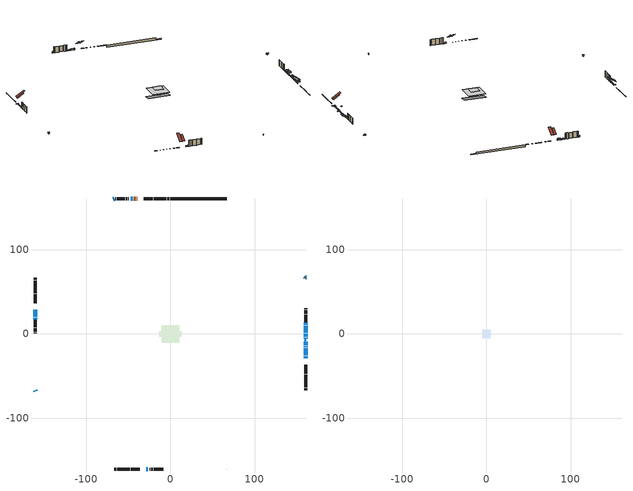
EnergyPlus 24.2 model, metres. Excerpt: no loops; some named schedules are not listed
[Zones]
conditioned space
 floor outside (Floor1 construction): -1.49,-1.49 -1.49,1.49 1.49,1.49 1.49,-1.49 z0.58
 floor outside (Floor2 construction): -2.28,-2.28 -2.28,2.28 2.28,2.28 2.28,-2.28 z0.58
 floor adiabatic (AdiabaticFloorConstruction): -10.5,-10.5 -10.5,10.5 10.5,10.5 10.5,-10.5 z5.46
 floor foundation (Slab1 construction): -13.54,-3.3 -13.54,3.3 13.54,3.3 13.54,-3.3 z-1.86
 wall outside (RimJoist1 construction): -1.52,161.19 -3.96,161.19 / -66.77,-161.19 -64.33,-161.19 / -161.19,66.77 -161.19,64.33 / 161.19,-66.77 161.19,-64.33 z0.58:0.88
 wall outside (RimJoist2 construction): -4.89,161.19 -19.96,161.19 / -63.4,-161.19 -48.33,-161.19 / -161.19,63.4 -161.19,48.33 / 161.19,-63.4 161.19,-48.33 z0.58:0.88
 wall outside (RimJoist3 construction): -20.89,161.19 -31.58,161.19 / -47.4,-161.19 -36.71,-161.19 / -161.19,47.4 -161.19,36.71 / 161.19,-47.4 161.19,-36.71 z0.58:0.88
 wall outside (AdiabaticWallConstruction 1): -39.56,161.19 -40.25,161.19 / -41.17,161.19 -43.82,161.19 z0.58:2.61
 wall outside (AdiabaticWallConstruction): 161.19,-28.73 161.19,-28.34 / 161.19,-27.42 161.19,-26.5 / -44.75,161.19 -45.21,161.19 / -46.13,161.19 -47.35,161.19 / -28.73,-161.19 -26.82,-161.19 / 161.19,-20.36 161.19,-16.7 / 161.19,-15.78 161.19,-14.55 / 161.19,-13.63 161.19,-11.19 / -48.28,161.19 -48.74,161.19 / 160.21,67.75 159.88,68.07 / 66.77,-161.19 67.09,-160.86 / -161.19,19.54 -161.19,17.71 / -25.89,-161.19 -25.69,-161.19 / 161.19,-5.69 161.19,-4.47 / 161.19,-3.54 161.19,-1.1 / 161.19,-0.17 161.19,0.44 / 161.19,1.37 161.19,3.8 / 161.19,4.73 161.19,7.17 / 161.19,10.86 161.19,13.3 z0.58:1.8; 161.19,-25.57 161.19,-23.74 / 161.19,-22.82 161.19,-21.29 / 161.19,8.1 161.19,9.93 z0.58:2.61; 161.19,66.77 160.86,67.09 / 161.19,-10.26 161.19,-9.04 z0.58:1.5; -66.77,161.19 -67.84,160.11 / -161.19,-66.77 -160.11,-67.84 / -161.19,27.49 -161.19,25.97 z0.58:2.1; -161.19,28.73 -161.19,28.42 z0.58:1.19; -161.19,25.04 -161.19,20.47 z0.58:1.49
 wall outside (Wall1 construction): -49.67,161.19 -50.5,161.19 / -24.76,-161.19 -23.93,-161.19 / -161.19,16.78 -161.19,15.95 / 161.19,14.23 161.19,15.06 z0.58:7.9
 wall outside (Wall2 construction): -51.43,161.19 -53.47,161.19 / -23,-161.19 -20.95,-161.19 / -161.19,15.02 -161.19,12.97 / 161.19,15.99 161.19,18.03 z0.58:7.9
 wall outside (Wall3 construction): -54.4,161.19 -58.54,161.19 / -20.02,-161.19 -15.89,-161.19 / -161.19,12.05 -161.19,7.91 / 161.19,18.96 161.19,23.09 z0.58:7.9
 wall outside (Wall4 construction): -59.47,161.19 -63.94,161.19 / -14.96,-161.19 -10.48,-161.19 / -161.19,6.98 -161.19,2.51 / 161.19,24.02 161.19,28.5 z0.58:7.9
 wall outside (Wall5 construction): -64.87,161.19 -65.84,161.19 / -9.56,-161.19 -8.59,-161.19 / -161.19,1.58 -161.19,0.61 / 161.19,29.43 161.19,30.4 z0.58:7.9
 wall foundation (FoundationWall1 construction): -0.59,161.19,-1.86 -0.59,161.19,0.58 60.03,161.19,0.58 60.03,161.19,-1.19 66.77,161.19,-1.19 66.77,161.19,-1.86
 window (WindowConstruction 22): 161.19,-28.73 161.19,-28.34 z0.58:1.8
 window (WindowConstruction 3): 161.19,-27.42 161.19,-26.5 z0.58:1.8
 window (WindowConstruction 4): 161.19,-25.57 161.19,-23.74 z0.58:2.61
 window (WindowConstruction 5): -44.75,161.19 -45.21,161.19 z0.58:1.8
 window (WindowConstruction 6): -46.13,161.19 -47.35,161.19 z0.58:1.8
 window (WindowConstruction 7): 161.19,66.77 160.87,67.09 z0.58:1.49
 window (WindowConstruction 8): -66.77,161.19 -67.84,160.11 z0.58:2.1
 window (WindowConstruction 23): -161.19,28.73 -161.19,28.42 z0.58:1.19
 window (WindowConstruction 9): -28.73,-161.19 -26.82,-161.19 z0.58:1.8
 window (WindowConstruction 10): -161.19,-66.77 -160.11,-67.84 z0.58:2.1
 window (WindowConstruction 11): -161.19,27.49 -161.19,25.97 z0.58:2.1
 window (WindowConstruction 12): 161.19,-22.81 161.19,-21.29 z0.58:2.61
 window (WindowConstruction 13): 161.19,-20.36 161.19,-16.7 z0.58:1.8
 window (WindowConstruction 14): 161.19,-15.77 161.19,-14.56 z0.58:1.8
 window (WindowConstruction 15): 161.19,-13.63 161.19,-11.19 z0.58:1.8
 window (WindowConstruction 16): -48.28,161.19 -48.74,161.19 z0.58:1.8
 window (WindowConstruction 17): 160.21,67.75 159.89,68.07 z0.58:1.8
 window (WindowConstruction 18): 66.77,-161.19 67.09,-160.87 z0.58:1.8
 window (WindowConstruction 19): -161.19,25.04 -161.19,20.47 z0.58:1.49
 window (WindowConstruction): 161.19,-10.26 161.19,-9.04 z0.58:1.49
 window (WindowConstruction 20): -161.19,19.54 -161.19,17.71 z0.58:1.8
 window (WindowConstruction 21): -25.89,-161.19 -25.69,-161.19 z0.58:1.8
 window (WindowConstruction 24): 161.19,-5.69 161.19,-4.47 z0.58:1.8
 window (WindowConstruction 1): 161.19,-3.54 161.19,-1.1 z0.58:1.8
 window (WindowConstruction 25): 161.19,-0.17 161.19,0.44 z0.58:1.8
 window (WindowConstruction 26): 161.19,1.37 161.19,3.8 z0.58:1.8
 window (WindowConstruction 27): 161.19,4.73 161.19,7.17 z0.58:1.8
 window (WindowConstruction 28): 161.19,8.1 161.19,9.93 z0.58:2.61
 window (WindowConstruction 2): 161.19,10.86 161.19,13.3 z0.58:1.8
 door (Door): -39.56,161.19 -40.25,161.19 z0.58:2.61
 door (Door 1): -41.17,161.19 -43.82,161.19 z0.58:2.61
 ceiling adiabatic (AdiabaticFloorConstruction): 10.5,-10.5 10.5,10.5 -10.5,10.5 -10.5,-10.5 z5.46
 roof outside (Roof2 construction): -38.64,161.19,7.9 -38.64,153.49,13.03 -36.32,153.49,13.03 -36.32,161.19,7.9; -29.65,-161.19,7.9 -29.65,-153.49,13.03 -31.97,-153.49,13.03 -31.97,-161.19,7.9; -161.19,29.65,7.9 -153.49,29.65,13.03 -153.49,31.97,13.03 -161.19,31.97,7.9; 161.19,-29.65,7.9 153.49,-29.65,13.03 153.49,-31.97,13.03 161.19,-31.97,7.9
 roof outside (AdiabaticRoofConstruction): 161.19,-6.62,7.89 159.95,-6.62,8.72 159.95,-8.11,8.72 161.19,-8.11,7.89
 skylight (SkylightConstruction): 161.19,-6.62,7.9 159.95,-6.62,8.72 159.95,-8.11,8.72 161.19,-8.11,7.9
attic - vented
 floor to conditioned space (Floor3 construction Reversed): -5.26,-5.26 -5.26,5.26 5.26,5.26 5.26,-5.26 z7.9
 roof outside (Roof1 construction): -35.39,161.19,7.9 -35.39,151.59,14.3 -32.51,151.59,14.3 -32.51,161.19,7.9; -32.9,-161.19,7.9 -32.9,-151.59,14.3 -35.78,-151.59,14.3 -35.78,-161.19,7.9; -161.19,32.9,7.9 -151.59,32.9,14.3 -151.59,35.78,14.3 -161.19,35.78,7.9; 161.19,-32.9,7.9 151.59,-32.9,14.3 151.59,-35.78,14.3 161.19,-35.78,7.9
shading: 161.19,-26.32 161.19,-27.6 164.31,-27.6 164.31,-26.32 z1.98; 161.19,-23.56 161.19,-25.75 164.31,-25.75 164.31,-23.56 z2.79; 160.74,67.22 161.32,66.64 163.09,68.41 162.51,68.99 z1.67; -68.01,159.95 -66.61,161.35 -66.77,161.51 -68.17,160.11 z2.33; -161.19,28.19 -161.19,28.95 -163.48,28.95 -163.48,28.19 z1.42; -159.95,-68.01 -161.35,-66.61 -161.51,-66.77 -160.11,-68.17 z2.33; -161.19,25.74 -161.19,27.72 -161.42,27.72 -161.42,25.74 z2.33; 161.19,-20.99 161.19,-23.11 161.75,-23.11 161.75,-20.99 z2.91; 161.19,-16.55 161.19,-20.51 161.75,-20.51 161.75,-16.55 z1.95; 161.19,-14.41 161.19,-15.92 161.75,-15.92 161.75,-14.41 z1.95; 161.19,-11.04 161.19,-13.78 161.75,-13.78 161.75,-11.04 z1.95; 159.78,68.18 160.31,67.64 160.71,68.04 160.18,68.57 z1.95; 67.2,-160.76 66.66,-161.29 67.06,-161.69 67.59,-161.16 z1.95; -161.19,20.29 -161.19,25.22 -161.72,25.22 -161.72,20.29 z1.67; 161.19,-8.86 161.19,-10.44 164.31,-10.44 164.31,-8.86 z1.67; -161.19,17.53 -161.19,19.72 -161.72,19.72 -161.72,17.53 z1.98; 161.19,4.26 161.19,0.91 164.31,0.91 164.31,4.26 z2.26; 161.19,7.63 161.19,4.27 164.31,4.27 164.31,7.63 z2.26; 161.19,10.54 161.19,7.49 164.31,7.49 164.31,10.54 z3.22
[Building]
Building 1: Terrain=Suburbs
[Site:Location]
Vancouver Intl AP_BC: Latitude {deg}=49.19; Longitude {deg}=-123.18; Time Zone {hr}=-8; Elevation {m}=4; Keep Site Location Information=Yes
[Site:GroundTemperature:Shallow]
8.06451, 6.96315, 6.87495, 7.3976, 9.49575, 11.5841, 13.3946, 14.5416, 14.639, 13.7062, 11.9418, 9.91751
[Site:WaterMainsTemperature]
Calculation Method=Schedule; Temperature Schedule=mains temperature schedule
[Material] Roughness=Rough; Thermal Absorptance=0.9
Name | Thickness {m} | Conductivity {W/m-K} | Density {kg/m3} | Specific Heat {J/kg-K} | Solar Absorptance | Visible Absorptance
asphalt or fiberglass shingles | 0.00635 | 0.162714 | 1121.4 | 1465.45 | 0.4 | 0.4
asphalt or fiberglass shingles 1 | 0.00635 | 0.162714 | 1121.4 | 1465.45 | 0.7 | 0.7
ceiling loosefill ins | 0.0846667 | 0.0480833 | 16.02 | 1046.75 | 0.7 | 0.7
ceiling stud and cavity | 0.1397 | 0.100682 | 65.682 | 1177.47 | 0.7 | 0.7
concrete 4.0 in. | 0.1016 | 1.803125 | 2242.8 | 837.4 | 0.7 | 0.7
concrete 8.0 in. | 0.2032 | 1.803125 | 2242.8 | 837.4 | 0.7 | 0.7
door material | 0.04445 | 0.188738 | 512.64 | 1214.23 | 0.7 | 0.7
exterior vertical ins | 0.0445518 | 0.029427 | 32.04 | 1214.23 | 0.7 | 0.7
floor covering | 0.0127 | 0.0433444 | 54.468 | 1339.84 | 0.6 | 0.6
floor rigid ins; roof rigid ins | 0.051816 | 0.029427 | 32.04 | 1214.23 | 0.7 | 0.7
floor rigid ins 1; roof rigid ins 1; wall rigid ins | 0.512978 | 0.029427 | 32.04 | 1214.23 | 0.7 | 0.7
floor stud and cavity | 0.1397 | 0.0792427 | 92.3553 | 1139.71 | 0.7 | 0.7
floor stud and cavity 1 | 0.1397 | 0.0788489 | 92.3553 | 1139.71 | 0.7 | 0.7
floor stud and cavity 2 | 0.1397 | 1.75129 | 37.0049 | 1207.88 | 0.7 | 0.7
furniture material conditioned space 1 | 0.1524 | 0.115458 | 640.8 | 1214.23 | 0.6 | 0.6
gypsum board | 0.0127 | 0.160291 | 801 | 837.4 | 0.6 | 0.6
gypsum board 1 | 0.00254 | 0.160291 | 801 | 837.4 | 0.6 | 0.6
gypsum board 2 | 0.0127 | 0.160291 | 801 | 837.4 | 0.7 | 0.7
osb sheathing 0.5 in. | 0.0127 | 0.115458 | 512.64 | 1214.23 | 0.7 | 0.7
osb sheathing 0.75 in. | 0.01905 | 0.115458 | 512.64 | 1214.23 | 0.7 | 0.7
osb sheathing 2.0 in. | 0.0508 | 0.115458 | 512.64 | 1214.23 | 0.7 | 0.7
rim joist stud and cavity | 0.0508 | 0.0311696 | 125.044 | 1163.47 | 0.6 | 0.6
rim joist stud and cavity 1 | 0.0508 | 0.0309689 | 125.044 | 1163.47 | 0.6 | 0.6
roof stud and cavity | 0.2032 | 0.168681 | 78.34581 | 1123.46 | 0.7 | 0.7
roof stud and cavity 1 | 0.18415 | 1.78688 | 37.0049 | 1207.88 | 0.6 | 0.6
wall stud and cavity | 0.1397 | 0.106781 | 139.0536 | 1170.24 | 0.7 | 0.7
wall stud and cavity 1 | 0.1397 | 0.105503 | 139.0536 | 1170.24 | 0.7 | 0.7
wall stud and cavity 2 | 0.1397 | 0.103846 | 139.0536 | 1170.24 | 0.7 | 0.7
wall stud and cavity 3 | 0.1397 | 0.104945 | 139.0536 | 1170.24 | 0.7 | 0.7
wall stud and cavity 4 | 0.0889 | 0.456255 | 50.32683 | 1063.81 | 0.7 | 0.7
wall stud and cavity 5 | 0.0889 | 0.380278 | 52.3479 | 1209.89 | 0.7 | 0.7
wall stud and cavity 6 | 0.0889 | 0.391764 | 83.0341 | 1211.67 | 0.7 | 0.7
wood siding | 0.0254 | 0.102417 | 544.68 | 1172.36 | 0.4 | 0.4
wood siding 1 | 0.00254 | 0.102417 | 544.68 | 1172.36 | 0.4 | 0.4
wood siding 2; wood siding 3; wood siding 4 | 0.0254 | 0.102417 | 544.68 | 1172.36 | 0.7 | 0.7
[WindowMaterial:SimpleGlazingSystem]
Name | U-Factor {W/m2-K} | Solar Heat Gain Coefficient
SkylightMaterial | 2.55462 | 0.6208
WindowMaterial | 2.95256 | 0.58
WindowMaterial 1 | 2.986628 | 0.53
WindowMaterial 10 | 2.94348 | 0.59
WindowMaterial 11 | 2.904297 | 0.68
WindowMaterial 12 | 6.93965 | 0.69
WindowMaterial 13 | 2.98776 | 0.6
WindowMaterial 14 | 3.04795 | 0.33
WindowMaterial 15 | 3.01445 | 0.46
WindowMaterial 16 | 3.00026 | 0.58
WindowMaterial 2 | 2.92076 | 0.67
WindowMaterial 3 | 2.99912 | 0.59
WindowMaterial 4 | 2.89408 | 0.66
WindowMaterial 5 | 2.99571 | 0.51
WindowMaterial 6 | 2.96789 | 0.62
WindowMaterial 7 | 3.02467 | 0.46
WindowMaterial 8 | 2.941204 | 0.65
WindowMaterial 9 | 2.95029 | 0.58
[Construction]
AdiabaticFloorConstruction: floor stud and cavity 2, floor rigid ins 1, osb sheathing 0.75 in., floor covering
AdiabaticRoofConstruction: asphalt or fiberglass shingles 1, roof rigid ins 1, osb sheathing 0.75 in., roof stud and cavity 1
AdiabaticWallConstruction: wood siding 3, wall rigid ins, wall stud and cavity 5, gypsum board
AdiabaticWallConstruction 1: wood siding 4, wall rigid ins, wall stud and cavity 5, gypsum board
Door; Door 1: door material
Floor1 construction: floor stud and cavity, floor rigid ins, osb sheathing 0.75 in., floor covering
Floor2 construction: floor stud and cavity 1, floor rigid ins, osb sheathing 0.75 in., floor covering
Floor3 construction Reversed: gypsum board, ceiling stud and cavity, ceiling loosefill ins
FoundationWall1 construction: concrete 8.0 in., gypsum board 2
furniture construction conditioned space 1: furniture material conditioned space 1
PartitionWallConstruction: gypsum board, wall stud and cavity 6, gypsum board
RimJoist1 construction: wood siding 2, osb sheathing 2.0 in., rim joist stud and cavity
RimJoist2 construction; RimJoist3 construction: wood siding 2, osb sheathing 2.0 in., rim joist stud and cavity 1
Roof1 construction: asphalt or fiberglass shingles
Roof2 construction: asphalt or fiberglass shingles, roof rigid ins, osb sheathing 0.75 in., roof stud and cavity, gypsum board
SkylightConstruction: SkylightMaterial
Slab1 construction: concrete 4.0 in.
Wall1 construction: wood siding, osb sheathing 0.5 in., wall stud and cavity, gypsum board
Wall2 construction: wood siding, osb sheathing 0.5 in., wall stud and cavity 1, gypsum board
Wall3 construction: wood siding, osb sheathing 0.5 in., wall stud and cavity 2, gypsum board
Wall4 construction: wood siding, osb sheathing 0.5 in., wall stud and cavity 3, gypsum board
Wall5 construction: wood siding 1, wall stud and cavity 4, gypsum board 1
WindowConstruction; WindowConstruction 13: WindowMaterial
WindowConstruction 1; WindowConstruction 14; WindowConstruction 26: WindowMaterial 1
WindowConstruction 10; WindowConstruction 11; WindowConstruction 8; WindowConstruction 9: WindowMaterial 8
WindowConstruction 12: WindowMaterial 9
WindowConstruction 15; WindowConstruction 2; WindowConstruction 27: WindowMaterial 2
WindowConstruction 16; WindowConstruction 5: WindowMaterial 5
WindowConstruction 17; WindowConstruction 18; WindowConstruction 3: WindowMaterial 3
WindowConstruction 19: WindowMaterial 10
WindowConstruction 20: WindowMaterial 11
WindowConstruction 21: WindowMaterial 12
WindowConstruction 22: WindowMaterial 13
WindowConstruction 23: WindowMaterial 14
WindowConstruction 24: WindowMaterial 15
WindowConstruction 25: WindowMaterial 16
WindowConstruction 28; WindowConstruction 4: WindowMaterial 4
WindowConstruction 6: WindowMaterial 6
WindowConstruction 7: WindowMaterial 7
[Zone] Multiplier=1; Part of Total Floor Area=Yes
Name | Volume {m3}
attic - vented | 107.868
conditioned space | 1601.8
[Space]
Name | Zone | Volume {m3}
attic - vented 1 | attic - vented | 107.868
conditioned space 1 | conditioned space | 1601.8
[ZoneInfiltration:EffectiveLeakageArea]
infil attic - vented 1: Zone or Space=attic - vented 1; Schedule=Always On Discrete; Effective Air Leakage Area {cm2}=4586.07; Stack Coefficient=0.00044518; Wind Coefficient=1.42557e-05
[ZoneMixing]
whole house fan mix: Zone or Space=attic - vented; Schedule=Always On Continuous; Design Flow Rate Calculation Method=Flow/Zone; Design Flow Rate {m3/s}=0; Source Zone or Space=conditioned space
[SurfaceProperty:ExposedFoundationPerimeter]
Slab1: Exposed Perimeter Calculation Method=TotalExposedPerimeter; Total Exposed Perimeter {m}=67.361
[InternalMass] Zone or ZoneList=conditioned space; Space or SpaceList=conditioned space 1
Name | Construction | Surface Area {m2}
furniture mass conditioned space 1 | furniture construction conditioned space 1 | 259.792
partition wall mass | PartitionWallConstruction | 649.48
[Lights]
interior lighting: Zone or ZoneList or Space or SpaceList=conditioned space 1; Schedule=interior lighting schedule; Design Level Calculation Method=LightingLevel; Lighting Level {W}=343.2; Return Air Fraction=0; Fraction Radiant=0.6; Fraction Visible=0.2; Fraction Replaceable=1
[People]
occupants: Zone or ZoneList or Space or SpaceList=conditioned space 1; Number of People Schedule=occupants schedule; Number of People Calculation Method=People; Number of People=3; Fraction Radiant=0.314171; Sensible Heat Fraction=0.56303; Activity Level Schedule=occupants activity schedule; Carbon Dioxide Generation Rate {m3/s-W}=0; Enable ASHRAE 55 Comfort Warnings=No; Mean Radiant Temperature Calculation Type=EnclosureAveraged
[ElectricEquipment] Zone or ZoneList or Space or SpaceList=conditioned space 1; Design Level Calculation Method=EquipmentLevel
Name | Schedule | Design Level {W} | Fraction Latent | Fraction Radiant | Fraction Lost
clothes dryer | clothes dryer schedule | 140.772 | 0.015 | 0.081 | 0.85
clothes washer | clothes washer schedule | 32.1985 | 0.03 | 0.162 | 0.7
cooking range | cooking range schedule | 215.147 | 0.08 | 0.432 | 0.2
dishwasher | dishwasher schedule | 66.8632 | 0.3 | 0.18 | 0.4
fridge | fridge schedule | 72.9452 | 0 | 0.6 | 0
mech vent bath fan 0 | mech vent bath fan 0 schedule | 25.1 | 0 | 0 | 1
mech vent bath fan 1 | mech vent bath fan 1 schedule | 25.1 | 0 | 0 | 1
mech vent bath fan 2 | mech vent bath fan 2 schedule | 25.1 | 0 | 0 | 1
mech vent house fan | mech vent house fan schedule | 0 | 0 | 0 | 1
mech vent house fan cfis | mech vent house fan cfis schedule | 0 | 0 | 0 | 0
misc plug loads | misc plug loads schedule | 494.7 | 0.045 | 0.513 | 0.1
whole house fan | Always On Discrete | 0 | 0 | 0 | 1
[OtherEquipment] Zone or ZoneList or Space or SpaceList=conditioned space 1; Design Level Calculation Method=EquipmentLevel
Name | Fuel Type | Schedule | Design Level {W} | Fraction Latent | Fraction Radiant | Fraction Lost
clothes dryer 1 | Electricity | clothes dryer schedule | 0 | 0.015 | 0.081 | 0.85
cooking range 1 | Electricity | cooking range schedule | 0 | 0.08 | 0.432 | 0.2
general water use latent | None | general water use schedule | 62.594 | 1 | 0 | 0
general water use sensible | None | general water use schedule | -61.6891 | 0 | 0.6 | 0
mech vent house fan latent load | None | Always On Discrete | 0 | 1 | 0 | 0
mech vent house fan sensible load | None | Always On Discrete | 0 | 0 | 0 | 0
water heater energy adjustment1 | NaturalGas | Always On Discrete | 0.01 | 0 | 0 | 1
[ZoneInfiltration:DesignFlowRate] Zone or ZoneList or Space or SpaceList=conditioned space 1; Schedule=Always On Discrete; Design Flow Rate Calculation Method=Flow/Zone; Design Flow Rate {m3/s}=0
infil flow; natural vent flow; whole house fan flow
[Foundation:Kiva]
Foundation Kiva 1: Initial Indoor Air Temperature {C}=18; Wall Height Above Grade {m}=0.579973; Wall Depth Below Slab {m}=0.2032; Custom Block Material Name 1=exterior vertical ins; Custom Block Depth 1 {m}=2.43998; Custom Block X Position 1 {m}=0.2159; Custom Block Z Position 1 {m}=0
[Foundation:Kiva:Settings]
Soil Conductivity {W/m-K}=0.849921; Soil Density {kg/m3}=1842.3; Soil Specific Heat {J/kg-K}=418.7; Ground Solar Absorptivity=0.9; Ground Thermal Absorptivity=0.9; Ground Surface Roughness {m}=0.03; Far-Field Width {m}=40; Deep-Ground Boundary Condition=ZeroFlux; Deep-Ground Depth {m}=40; Minimum Cell Dimension {m}=0.2; Maximum Cell Growth Coefficient=3; Simulation Timestep=Timestep
[Exterior:Lights]
exterior lighting: Schedule=exterior lighting schedule; Design Level {W}=75.6
[Schedule:Constant]
Name | Hourly Value
Always On Continuous; mech vent house fan schedule; mech vent house fan cfis schedule; Always On Discrete | 1
occupants activity schedule | 117.228
fridge schedule | 0
[Schedule:Week:Daily]
interior lighting schedule Week Rule - Jan1-Jan27: interior lighting schedule day, interior lighting schedule day, interior lighting schedule day, interior lighting schedule day, interior lighting schedule day, interior lighting schedule day, interior lighting schedule day, interior lighting schedule default day, interior lighting schedule default day, interior lighting schedule default day, interior lighting schedule default day, interior lighting schedule default day
interior lighting schedule Week Rule - Jan28-Feb3: interior lighting schedule day, interior lighting schedule day, interior lighting schedule day, interior lighting schedule day, interior lighting schedule day 1, interior lighting schedule day 1, interior lighting schedule day 1, interior lighting schedule default day, interior lighting schedule default day, interior lighting schedule default day, interior lighting schedule default day, interior lighting schedule default day
interior lighting schedule Week Rule - Feb4-Feb24: interior lighting schedule day 1, interior lighting schedule day 1, interior lighting schedule day 1, interior lighting schedule day 1, interior lighting schedule day 1, interior lighting schedule day 1, interior lighting schedule day 1, interior lighting schedule default day, interior lighting schedule default day, interior lighting schedule default day, interior lighting schedule default day, interior lighting schedule default day
interior lighting schedule Week Rule - Feb25-Mar3: interior lighting schedule day 1, interior lighting schedule day 1, interior lighting schedule day 1, interior lighting schedule day 1, interior lighting schedule day 2, interior lighting schedule day 2, interior lighting schedule day 2, interior lighting schedule default day, interior lighting schedule default day, interior lighting schedule default day, interior lighting schedule default day, interior lighting schedule default day
interior lighting schedule Week Rule - Mar4-Mar31: interior lighting schedule day 2, interior lighting schedule day 2, interior lighting schedule day 2, interior lighting schedule day 2, interior lighting schedule day 2, interior lighting schedule day 2, interior lighting schedule day 2, interior lighting schedule default day, interior lighting schedule default day, interior lighting schedule default day, interior lighting schedule default day, interior lighting schedule default day
interior lighting schedule Week Rule - Apr1-Apr28: interior lighting schedule day 3, interior lighting schedule day 3, interior lighting schedule day 3, interior lighting schedule day 3, interior lighting schedule day 3, interior lighting schedule day 3, interior lighting schedule day 3, interior lighting schedule default day, interior lighting schedule default day, interior lighting schedule default day, interior lighting schedule default day, interior lighting schedule default day
interior lighting schedule Week Rule - Apr29-May5: interior lighting schedule day 3, interior lighting schedule day 3, interior lighting schedule day 4, interior lighting schedule day 4, interior lighting schedule day 4, interior lighting schedule day 4, interior lighting schedule day 4, interior lighting schedule default day, interior lighting schedule default day, interior lighting schedule default day, interior lighting schedule default day, interior lighting schedule default day
interior lighting schedule Week Rule - May6-May26: interior lighting schedule day 4, interior lighting schedule day 4, interior lighting schedule day 4, interior lighting schedule day 4, interior lighting schedule day 4, interior lighting schedule day 4, interior lighting schedule day 4, interior lighting schedule default day, interior lighting schedule default day, interior lighting schedule default day, interior lighting schedule default day, interior lighting schedule default day
interior lighting schedule Week Rule - May27-Jun2: interior lighting schedule day 4, interior lighting schedule day 4, interior lighting schedule day 4, interior lighting schedule day 4, interior lighting schedule day 4, interior lighting schedule day 5, interior lighting schedule day 5, interior lighting schedule default day, interior lighting schedule default day, interior lighting schedule default day, interior lighting schedule default day, interior lighting schedule default day
interior lighting schedule Week Rule - Jun3-Jun30: interior lighting schedule day 5, interior lighting schedule day 5, interior lighting schedule day 5, interior lighting schedule day 5, interior lighting schedule day 5, interior lighting schedule day 5, interior lighting schedule day 5, interior lighting schedule default day, interior lighting schedule default day, interior lighting schedule default day, interior lighting schedule default day, interior lighting schedule default day
interior lighting schedule Week Rule - Jul1-Jul28: interior lighting schedule day 6, interior lighting schedule day 6, interior lighting schedule day 6, interior lighting schedule day 6, interior lighting schedule day 6, interior lighting schedule day 6, interior lighting schedule day 6, interior lighting schedule default day, interior lighting schedule default day, interior lighting schedule default day, interior lighting schedule default day, interior lighting schedule default day
interior lighting schedule Week Rule - Jul29-Aug4: interior lighting schedule day 6, interior lighting schedule day 6, interior lighting schedule day 6, interior lighting schedule day 7, interior lighting schedule day 7, interior lighting schedule day 7, interior lighting schedule day 7, interior lighting schedule default day, interior lighting schedule default day, interior lighting schedule default day, interior lighting schedule default day, interior lighting schedule default day
interior lighting schedule Week Rule - Aug5-Aug25: interior lighting schedule day 7, interior lighting schedule day 7, interior lighting schedule day 7, interior lighting schedule day 7, interior lighting schedule day 7, interior lighting schedule day 7, interior lighting schedule day 7, interior lighting schedule default day, interior lighting schedule default day, interior lighting schedule default day, interior lighting schedule default day, interior lighting schedule default day
interior lighting schedule Week Rule - Aug26-Sep1: interior lighting schedule day 7, interior lighting schedule day 7, interior lighting schedule day 7, interior lighting schedule day 7, interior lighting schedule day 7, interior lighting schedule day 7, interior lighting schedule day 8, interior lighting schedule default day, interior lighting schedule default day, interior lighting schedule default day, interior lighting schedule default day, interior lighting schedule default day
interior lighting schedule Week Rule - Sep2-Sep29: interior lighting schedule day 8, interior lighting schedule day 8, interior lighting schedule day 8, interior lighting schedule day 8, interior lighting schedule day 8, interior lighting schedule day 8, interior lighting schedule day 8, interior lighting schedule default day, interior lighting schedule default day, interior lighting schedule default day, interior lighting schedule default day, interior lighting schedule default day
interior lighting schedule Week Rule - Sep30-Oct6: interior lighting schedule day 8, interior lighting schedule day 9, interior lighting schedule day 9, interior lighting schedule day 9, interior lighting schedule day 9, interior lighting schedule day 9, interior lighting schedule day 9, interior lighting schedule default day, interior lighting schedule default day, interior lighting schedule default day, interior lighting schedule default day, interior lighting schedule default day
interior lighting schedule Week Rule - Oct7-Oct27: interior lighting schedule day 9, interior lighting schedule day 9, interior lighting schedule day 9, interior lighting schedule day 9, interior lighting schedule day 9, interior lighting schedule day 9, interior lighting schedule day 9, interior lighting schedule default day, interior lighting schedule default day, interior lighting schedule default day, interior lighting schedule default day, interior lighting schedule default day
interior lighting schedule Week Rule - Oct28-Nov3: interior lighting schedule day 9, interior lighting schedule day 9, interior lighting schedule day 9, interior lighting schedule day 9, interior lighting schedule day 10, interior lighting schedule day 10, interior lighting schedule day 10, interior lighting schedule default day, interior lighting schedule default day, interior lighting schedule default day, interior lighting schedule default day, interior lighting schedule default day
interior lighting schedule Week Rule - Nov4-Nov24: interior lighting schedule day 10, interior lighting schedule day 10, interior lighting schedule day 10, interior lighting schedule day 10, interior lighting schedule day 10, interior lighting schedule day 10, interior lighting schedule day 10, interior lighting schedule default day, interior lighting schedule default day, interior lighting schedule default day, interior lighting schedule default day, interior lighting schedule default day
interior lighting schedule Week Rule - Nov25-Dec1: interior lighting schedule day 10, interior lighting schedule day 10, interior lighting schedule day 10, interior lighting schedule day 10, interior lighting schedule day 10, interior lighting schedule day 10, interior lighting schedule day 11, interior lighting schedule default day, interior lighting schedule default day, interior lighting schedule default day, interior lighting schedule default day, interior lighting schedule default day
interior lighting schedule Week Rule - Dec2-Dec31: interior lighting schedule day 11, interior lighting schedule day 11, interior lighting schedule day 11, interior lighting schedule day 11, interior lighting schedule day 11, interior lighting schedule day 11, interior lighting schedule day 11, interior lighting schedule default day, interior lighting schedule default day, interior lighting schedule default day, interior lighting schedule default day, interior lighting schedule default day
occupants schedule Week Rule - Jan1-Dec31: occupants schedule day, occupants schedule day, occupants schedule day, occupants schedule day, occupants schedule day, occupants schedule day, occupants schedule day, occupants schedule default day, occupants schedule default day, occupants schedule default day, occupants schedule default day, occupants schedule default day
clothes dryer schedule Week Rule - Jan1-Dec31: clothes dryer schedule day, clothes dryer schedule day, clothes dryer schedule day, clothes dryer schedule day, clothes dryer schedule day, clothes dryer schedule day, clothes dryer schedule day, clothes dryer schedule default day, clothes dryer schedule default day, clothes dryer schedule default day, clothes dryer schedule default day, clothes dryer schedule default day
clothes washer schedule Week Rule - Jan1-Dec31: clothes washer schedule day, clothes washer schedule day, clothes washer schedule day, clothes washer schedule day, clothes washer schedule day, clothes washer schedule day, clothes washer schedule day, clothes washer schedule default day, clothes washer schedule default day, clothes washer schedule default day, clothes washer schedule default day, clothes washer schedule default day
cooking range schedule Week Rule - Jan1-Dec31: cooking range schedule day, cooking range schedule day, cooking range schedule day, cooking range schedule day, cooking range schedule day, cooking range schedule day, cooking range schedule day, cooking range schedule default day, cooking range schedule default day, cooking range schedule default day, cooking range schedule default day, cooking range schedule default day
dishwasher schedule Week Rule - Jan1-Dec31: dishwasher schedule day, dishwasher schedule day, dishwasher schedule day, dishwasher schedule day, dishwasher schedule day, dishwasher schedule day, dishwasher schedule day, dishwasher schedule default day, dishwasher schedule default day, dishwasher schedule default day, dishwasher schedule default day, dishwasher schedule default day
mech vent bath fan 0 schedule Week Rule - Jan1-Dec31: mech vent bath fan 0 schedule day, mech vent bath fan 0 schedule day, mech vent bath fan 0 schedule day, mech vent bath fan 0 schedule day, mech vent bath fan 0 schedule day, mech vent bath fan 0 schedule day, mech vent bath fan 0 schedule day, mech vent bath fan 0 schedule default day, mech vent bath fan 0 schedule default day, mech vent bath fan 0 schedule default day, mech vent bath fan 0 schedule default day, mech vent bath fan 0 schedule default day
mech vent bath fan 1 schedule Week Rule - Jan1-Dec31: mech vent bath fan 1 schedule day, mech vent bath fan 1 schedule day, mech vent bath fan 1 schedule day, mech vent bath fan 1 schedule day, mech vent bath fan 1 schedule day, mech vent bath fan 1 schedule day, mech vent bath fan 1 schedule day, mech vent bath fan 1 schedule default day, mech vent bath fan 1 schedule default day, mech vent bath fan 1 schedule default day, mech vent bath fan 1 schedule default day, mech vent bath fan 1 schedule default day
mech vent bath fan 2 schedule Week Rule - Jan1-Dec31: mech vent bath fan 2 schedule day, mech vent bath fan 2 schedule day, mech vent bath fan 2 schedule day, mech vent bath fan 2 schedule day, mech vent bath fan 2 schedule day, mech vent bath fan 2 schedule day, mech vent bath fan 2 schedule day, mech vent bath fan 2 schedule default day, mech vent bath fan 2 schedule default day, mech vent bath fan 2 schedule default day, mech vent bath fan 2 schedule default day, mech vent bath fan 2 schedule default day
[Schedule:Year]
interior lighting schedule: interior lighting schedule Week Rule - Jan1-Jan27, 1, 1, 1, 27, interior lighting schedule Week Rule - Jan28-Feb3, 1, 28, 2, 3, interior lighting schedule Week Rule - Feb4-Feb24, 2, 4, 2, 24, interior lighting schedule Week Rule - Feb25-Mar3, 2, 25, 3, 3, interior lighting schedule Week Rule - Mar4-Mar31, 3, 4, 3, 31, interior lighting schedule Week Rule - Apr1-Apr28, 4, 1, 4, 28, interior lighting schedule Week Rule - Apr29-May5, 4, 29, 5, 5, interior lighting schedule Week Rule - May6-May26, 5, 6, 5, 26, interior lighting schedule Week Rule - May27-Jun2, 5, 27, 6, 2, interior lighting schedule Week Rule - Jun3-Jun30, 6, 3, 6, 30, interior lighting schedule Week Rule - Jul1-Jul28, 7, 1, 7, 28, interior lighting schedule Week Rule - Jul29-Aug4, 7, 29, 8, 4, interior lighting schedule Week Rule - Aug5-Aug25, 8, 5, 8, 25, interior lighting schedule Week Rule - Aug26-Sep1, 8, 26, 9, 1, interior lighting schedule Week Rule - Sep2-Sep29, 9, 2, 9, 29, interior lighting schedule Week Rule - Sep30-Oct6, 9, 30, 10, 6, interior lighting schedule Week Rule - Oct7-Oct27, 10, 7, 10, 27, interior lighting schedule Week Rule - Oct28-Nov3, 10, 28, 11, 3, interior lighting schedule Week Rule - Nov4-Nov24, 11, 4, 11, 24, interior lighting schedule Week Rule - Nov25-Dec1, 11, 25, 12, 1, interior lighting schedule Week Rule - Dec2-Dec31, 12, 2, 12, 31
occupants schedule: occupants schedule Week Rule - Jan1-Dec31, 1, 1, 12, 31
clothes dryer schedule: clothes dryer schedule Week Rule - Jan1-Dec31, 1, 1, 12, 31
clothes washer schedule: clothes washer schedule Week Rule - Jan1-Dec31, 1, 1, 12, 31
cooking range schedule: cooking range schedule Week Rule - Jan1-Dec31, 1, 1, 12, 31
dishwasher schedule: dishwasher schedule Week Rule - Jan1-Dec31, 1, 1, 12, 31
mech vent bath fan 0 schedule: mech vent bath fan 0 schedule Week Rule - Jan1-Dec31, 1, 1, 12, 31
mech vent bath fan 1 schedule: mech vent bath fan 1 schedule Week Rule - Jan1-Dec31, 1, 1, 12, 31
mech vent bath fan 2 schedule: mech vent bath fan 2 schedule Week Rule - Jan1-Dec31, 1, 1, 12, 31
misc plug loads schedule: misc plug loads schedule Week Rule - Jan1-Dec31, 1, 1, 12, 31
general water use schedule: general water use schedule Week Rule - Jan1-Dec31, 1, 1, 12, 31
exterior lighting schedule: exterior lighting schedule Week Rule - Jan1-Jan27, 1, 1, 1, 27, exterior lighting schedule Week Rule - Jan28-Feb3, 1, 28, 2, 3, exterior lighting schedule Week Rule - Feb4-Feb24, 2, 4, 2, 24, exterior lighting schedule Week Rule - Feb25-Mar3, 2, 25, 3, 3, exterior lighting schedule Week Rule - Mar4-Mar31, 3, 4, 3, 31, exterior lighting schedule Week Rule - Apr1-Apr28, 4, 1, 4, 28, exterior lighting schedule Week Rule - Apr29-May5, 4, 29, 5, 5, exterior lighting schedule Week Rule - May6-May26, 5, 6, 5, 26, exterior lighting schedule Week Rule - May27-Jun2, 5, 27, 6, 2, exterior lighting schedule Week Rule - Jun3-Jun30, 6, 3, 6, 30, exterior lighting schedule Week Rule - Jul1-Jul28, 7, 1, 7, 28, exterior lighting schedule Week Rule - Jul29-Aug4, 7, 29, 8, 4, exterior lighting schedule Week Rule - Aug5-Aug25, 8, 5, 8, 25, exterior lighting schedule Week Rule - Aug26-Sep1, 8, 26, 9, 1, exterior lighting schedule Week Rule - Sep2-Sep29, 9, 2, 9, 29, exterior lighting schedule Week Rule - Sep30-Oct6, 9, 30, 10, 6, exterior lighting schedule Week Rule - Oct7-Oct27, 10, 7, 10, 27, exterior lighting schedule Week Rule - Oct28-Nov3, 10, 28, 11, 3, exterior lighting schedule Week Rule - Nov4-Nov24, 11, 4, 11, 24, exterior lighting schedule Week Rule - Nov25-Dec1, 11, 25, 12, 1, exterior lighting schedule Week Rule - Dec2-Dec31, 12, 2, 12, 31
[Schedule:Compact]
mains temperature schedule: Through: 01/01, For: AllDays, Until: 24:00, 11.375, Through: 01/02, For: AllDays, Until: 24:00, 11.3367, Through: 01/03, For: AllDays, Until: 24:00, 11.2994, Through: 01/04, For: AllDays, Until: 24:00, 11.2628, Through: 01/05, For: AllDays, Until: 24:00, 11.2267, Through: 01/06, For: AllDays, Until: 24:00, 11.1917, Through: 01/07, For: AllDays, Until: 24:00, 11.1578, Through: 01/08, For: AllDays, Until: 24:00, 11.1244, Through: 01/09, For: AllDays, Until: 24:00, 11.0917, Through: 01/10, For: AllDays, Until: 24:00, 11.06, Through: 01/11, For: AllDays, Until: 24:00, 11.0289, Through: 01/12, For: AllDays, Until: 24:00, 10.9989, Through: 01/13, For: AllDays, Until: 24:00, 10.97, Through: 01/14, For: AllDays, Until: 24:00, 10.9417, Through: 01/15, For: AllDays, Until: 24:00, 10.9139, Through: 01/16, For: AllDays, Until: 24:00, 10.8878, Through: 01/17, For: AllDays, Until: 24:00, 10.8622, Through: 01/18, For: AllDays, Until: 24:00, 10.8372, Through: 01/19, For: AllDays, Until: 24:00, 10.8133, Through: 01/20, For: AllDays, Until: 24:00, 10.7906, Through: 01/21, For: AllDays, Until: 24:00, 10.7683, Through: 01/22, For: AllDays, Until: 24:00, 10.7478, Through: 01/23, For: AllDays, Until: 24:00, 10.7272, Through: 01/24, For: AllDays, Until: 24:00, 10.7083, Through: 01/25, For: AllDays, Until: 24:00, 10.69, Through: 01/26, For: AllDays, Until: 24:00, 10.6728, Through: 01/27, For: AllDays, Until: 24:00, 10.6567, Through: 01/28, For: AllDays, Until: 24:00, 10.6411, Through: 01/29, For: AllDays, Until: 24:00, 10.6267, Through: 01/30, For: AllDays, Until: 24:00, 10.6133, Through: 01/31, For: AllDays, Until: 24:00, 10.6011, Through: 02/01, For: AllDays, Until: 24:00, 10.59, Through: 02/02, For: AllDays, Until: 24:00, 10.5794, Through: 02/03, For: AllDays, Until: 24:00, 10.57, Through: 02/04, For: AllDays, Until: 24:00, 10.5617, Through: 02/05, For: AllDays, Until: 24:00, 10.5539, Through: 02/06, For: AllDays, Until: 24:00, 10.5478, Through: 02/07, For: AllDays, Until: 24:00, 10.5422, Through: 02/08, For: AllDays, Until: 24:00, 10.5378, Through: 02/09, For: AllDays, Until: 24:00, 10.5339, Through: 02/10, For: AllDays, Until: 24:00, 10.5317, Through: 02/11, For: AllDays, Until: 24:00, 10.53, Through: 02/12, For: AllDays, Until: 24:00, 10.53, Through: 02/13, For: AllDays, Until: 24:00, 10.5306, Through: 02/14, For: AllDays, Until: 24:00, 10.5317, Through: 02/15, For: AllDays, Until: 24:00, 10.5344, Through: 02/16, For: AllDays, Until: 24:00, 10.5378, Through: 02/17, For: AllDays, Until: 24:00, 10.5428, Through: 02/18, For: AllDays, Until: 24:00, 10.5483, Through: 02/19, For: AllDays, Until: 24:00, 10.5544, Through: 02/20, For: AllDays, Until: 24:00, 10.5622, Through: 02/21, For: AllDays, Until: 24:00, 10.5706, Through: 02/22, For: AllDays, Until: 24:00, 10.5806, Through: 02/23, For: AllDays, Until: 24:00, 10.5911, Through: 02/24, For: AllDays, Until: 24:00, 10.6022, Through: 02/25, For: AllDays, Until: 24:00, 10.615, Through: 02/26, For: AllDays, Until: 24:00, 10.6283, Through: 02/27, For: AllDays, Until: 24:00, 10.6428, Through: 02/28, For: AllDays, Until: 24:00, 10.6583, Through: 03/01, For: AllDays, Until: 24:00, 10.6744, Through: 03/02, For: AllDays, Until: 24:00, 10.6917, Through: 03/03, For: AllDays, Until: 24:00, 10.71, Through: 03/04, For: AllDays, Until: 24:00, 10.7294, Through: 03/05, For: AllDays, Until: 24:00, 10.7494, Through: 03/06, For: AllDays, Until: 24:00, 10.7706, Through: 03/07, For: AllDays, Until: 24:00, 10.7928, Through: 03/08, For: AllDays, Until: 24:00, 10.8161, Through: 03/09, For: AllDays, Until: 24:00, 10.84, Through: 03/10, For: AllDays, Until: 24:00, 10.8644, Through: 03/11, For: AllDays, Until: 24:00, 10.8906, Through: 03/12, For: AllDays, Until: 24:00, 10.9167, Through: 03/13, For: AllDays, Until: 24:00, 10.9444, Through: 03/14, For: AllDays, Until: 24:00, 10.9728, Through: 03/15, For: AllDays, Until: 24:00, 11.0022, Through: 03/16, For: AllDays, Until: 24:00, 11.0322, Through: 03/17, For: AllDays, Until: 24:00, 11.0633, Through: 03/18, For: AllDays, Until: 24:00, 11.095, Through: 03/19, For: AllDays, Until: 24:00, 11.1278, Through: 03/20, For: AllDays, Until: 24:00, 11.1611, Through: 03/21, For: AllDays, Until: 24:00, 11.1956, Through: 03/22, For: AllDays, Until: 24:00, 11.2306, Through: 03/23, For: AllDays, Until: 24:00, 11.2667, Through: 03/24, For: AllDays, Until: 24:00, 11.3033, Through: 03/25, For: AllDays, Until: 24:00, 11.3406, Through: 03/26, For: AllDays, Until: 24:00, 11.3789, Through: 03/27, For: AllDays, Until: 24:00, 11.4178, Through: 03/28, For: AllDays, Until: 24:00, 11.4572, Through: 03/29, For: AllDays, Until: 24:00, 11.4978, Through: 03/30, For: AllDays, Until: 24:00, 11.5389, Through: 03/31, For: AllDays, Until: 24:00, 11.5811, Through: 04/01, For: AllDays, Until: 24:00, 11.6233, Through: 04/02, For: AllDays, Until: 24:00, 11.6667, Through: 04/03, For: AllDays, Until: 24:00, 11.7106, Through: 04/04, For: AllDays, Until: 24:00, 11.755, Through: 04/05, For: AllDays, Until: 24:00, 11.8006, Through: 04/06, For: AllDays, Until: 24:00, 11.8461, Through: 04/07, For: AllDays, Until: 24:00, 11.8928, Through: 04/08, For: AllDays, Until: 24:00, 11.9394, Through: 04/09, For: AllDays, Until: 24:00, 11.9872, Through: 04/10, For: AllDays, Until: 24:00, 12.0356, Through: 04/11, For: AllDays, Until: 24:00, 12.0844, Through: 04/12, For: AllDays, Until: 24:00, 12.1333, Through: 04/13, For: AllDays, Until: 24:00, 12.1833, Through: 04/14, For: AllDays, Until: 24:00, 12.2339, Through: 04/15, For: AllDays, Until: 24:00, 12.2844, Through: 04/16, For: AllDays, Until: 24:00, 12.3361, Through: 04/17, For: AllDays, Until: 24:00, 12.3878, Through: 04/18, For: AllDays, Until: 24:00, 12.44, Through: 04/19, For: AllDays, Until: 24:00, 12.4928, Through: 04/20, For: AllDays, Until: 24:00, 12.5456, Through: 04/21, For: AllDays, Until: 24:00, 12.5994, Through: 04/22, For: AllDays, Until: 24:00, 12.6533, Through: 04/23, For: AllDays, Until: 24:00, 12.7072, Through: 04/24, For: AllDays, Until: 24:00, 12.7622, Through: 04/25, For: AllDays, Until: 24:00, 12.8172, Through: 04/26, For: AllDays, Until: 24:00, 12.8722, Through: 04/27, For: AllDays, Until: 24:00, 12.9278, Through: 04/28, For: AllDays, Until: 24:00, 12.9839, Through: 04/29, For: AllDays, Until: 24:00, 13.04, Through: 04/30, For: AllDays, Until: 24:00, 13.0961, Through: 05/01, For: AllDays, Until: 24:00, 13.1533, Through: 05/02, For: AllDays, Until: 24:00, 13.21, Through: 05/03, For: AllDays, Until: 24:00, 13.2672, Through: 05/04, For: AllDays, Until: 24:00, 13.3244, Through: 05/05, For: AllDays, Until: 24:00, 13.3817, Through: 05/06, For: AllDays, Until: 24:00, 13.4394, Through: 05/07, For: AllDays, Until: 24:00, 13.4972, Through: 05/08, For: AllDays, Until: 24:00, 13.555, Through: 05/09, For: AllDays, Until: 24:00, 13.6133, Through: 05/10, For: AllDays, Until: 24:00, 13.6711, Through: 05/11, For: AllDays, Until: 24:00, 13.7294, Through: 05/12, For: AllDays, Until: 24:00, 13.7878, Through: 05/13, For: AllDays, Until: 24:00, 13.8461, Through: 05/14, For: AllDays, Until: 24:00, 13.9044, Through: 05/15, For: AllDays, Until: 24:00, 13.9628, Through: 05/16, For: AllDays, Until: 24:00, 14.0211, Through: 05/17, For: AllDays, Until: 24:00, 14.0789, Through: 05/18, For: AllDays, Until: 24:00, 14.1372, Through: 05/19, For: AllDays, Until: 24:00, 14.1956, Through: 05/20, For: AllDays, Until: 24:00, 14.2533, Through: 05/21, For: AllDays, Until: 24:00, 14.3117, Through: 05/22, For: AllDays, Until: 24:00, 14.3694, Through: 05/23, For: AllDays, Until: 24:00, 14.4272, Through: 05/24, For: AllDays, Until: 24:00, 14.4844, Through: 05/25, For: AllDays, Until: 24:00, 14.5422, Through: 05/26, For: AllDays, Until: 24:00, 14.5994, Through: 05/27, For: AllDays, Until: 24:00, 14.6561, Through: 05/28, For: AllDays, Until: 24:00, 14.7128, Through: 05/29, For: AllDays, Until: 24:00, 14.7694, Through: 05/30, For: AllDays, Until: 24:00, 14.8261, Through: 05/31, For: AllDays, Until: 24:00, 14.8817, Through: 06/01, For: AllDays, Until: 24:00, 14.9378, Through: 06/02, For: AllDays, Until: 24:00, 14.9933, Through: 06/03, For: AllDays, Until: 24:00, 15.0483, Through: 06/04, For: AllDays, Until: 24:00, 15.1028, Through: 06/05, For: AllDays, Until: 24:00, 15.1572, Through: 06/06, For: AllDays, Until: 24:00, 15.2117, Through: 06/07, For: AllDays, Until: 24:00, 15.265, Through: 06/08, For: AllDays, Until: 24:00, 15.3183, Through: 06/09, For: AllDays, Until: 24:00, 15.3711, Through: 06/10, For: AllDays, Until: 24:00, 15.4239, Through: 06/11, For: AllDays, Until: 24:00, 15.4756, Through: 06/12, For: AllDays, Until: 24:00, 15.5272, Through: 06/13, For: AllDays, Until: 24:00, 15.5783, Through: 06/14, For: AllDays, Until: 24:00, 15.6289, Through: 06/15, For: AllDays, Until: 24:00, 15.6789, Through: 06/16, For: AllDays, Until: 24:00, 15.7283, Through: 06/17, For: AllDays, Until: 24:00, 15.7772, Through: 06/18, For: AllDays, Until: 24:00, 15.8261, Through: 06/19, For: AllDays, Until: 24:00, 15.8739, Through: 06/20, For: AllDays, Until: 24:00, 15.9211, Through: 06/21, For: AllDays, Until: 24:00, 15.9678, Through: 06/22, For: AllDays, Until: 24:00, 16.0139, Through: 06/23, For: AllDays, Until: 24:00, 16.0594, Through: 06/24, For: AllDays, Until: 24:00, 16.1044, Through: 06/25, For: AllDays, Until: 24:00, 16.1483, Through: 06/26, For: AllDays, Until: 24:00, 16.1922, Through: 06/27, For: AllDays, Until: 24:00, 16.235, Through: 06/28, For: AllDays, Until: 24:00, 16.2772, Through: 06/29, For: AllDays, Until: 24:00, 16.3183, Through: 06/30, For: AllDays, Until: 24:00, 16.3594, Through: 07/01, For: AllDays, Until: 24:00, 16.3994, Through: 07/02, For: AllDays, Until: 24:00, 16.4389, Through: 07/03, For: AllDays, Until: 24:00, 16.4772, Through: 07/04, For: AllDays, Until: 24:00, 16.515, Through: 07/05, For: AllDays, Until: 24:00, 16.5522, Through: 07/06, For: AllDays, Until: 24:00, 16.5883, Through: 07/07, For: AllDays, Until: 24:00, 16.6239, Through: 07/08, For: AllDays, Until: 24:00, 16.6583, Through: 07/09, For: AllDays, Until: 24:00, 16.6922, Through: 07/10, For: AllDays, Until: 24:00, 16.7256, Through: 07/11, For: AllDays, Until: 24:00, 16.7578, Through: 07/12, For: AllDays, Until: 24:00, 16.7889, Through: 07/13, For: AllDays, Until: 24:00, 16.8194, Through: 07/14, For: AllDays, Until: 24:00, 16.8489, Through: 07/15, For: AllDays, Until: 24:00, 16.8778, Through: 07/16, For: AllDays, Until: 24:00, 16.9056, Through: 07/17, For: AllDays, Until: 24:00, 16.9328, Through: 07/18, For: AllDays, Until: 24:00, 16.9589, Through: 07/19, For: AllDays, Until: 24:00, 16.9839, Through: 07/20, For: AllDays, Until: 24:00, 17.0083, Through: 07/21, For: AllDays, Until: 24:00, 17.0317, Through: 07/22, For: AllDays, Until: 24:00, 17.0544, Through: 07/23, For: AllDays, Until: 24:00, 17.0761, Through: 07/24, For: AllDays, Until: 24:00, 17.0967, Through: 07/25, For: AllDays, Until: 24:00, 17.1161, Through: 07/26, For: AllDays, Until: 24:00, 17.135, Through: 07/27, For: AllDays, Until: 24:00, 17.1528, Through: 07/28, For: AllDays, Until: 24:00, 17.1694, Through: 07/29, For: AllDays, Until: 24:00, 17.1856, Through: 07/30, For: AllDays, Until: 24:00, 17.2, Through: 07/31, For: AllDays, Until: 24:00, 17.2144, Through: 08/01, For: AllDays, Until: 24:00, 17.2272, Through: 08/02, For: AllDays, Until: 24:00, 17.2389, Through: 08/03, For: AllDays, Until: 24:00, 17.25, Through: 08/04, For: AllDays, Until: 24:00, 17.26, Through: 08/05, For: AllDays, Until: 24:00, 17.2689, Through: 08/06, For: AllDays, Until: 24:00, 17.2772, Through: 08/07, For: AllDays, Until: 24:00, 17.2839, Through: 08/08, For: AllDays, Until: 24:00, 17.29, Through: 08/09, For: AllDays, Until: 24:00, 17.295, Through: 08/10, For: AllDays, Until: 24:00, 17.2989, Through: 08/11, For: AllDays, Until: 24:00, 17.3022, Through: 08/12, For: AllDays, Until: 24:00, 17.3039, Through: 08/13, For: AllDays, Until: 24:00, 17.305, Through: 08/14, For: AllDays, Until: 24:00, 17.305, Through: 08/15, For: AllDays, Until: 24:00, 17.3039, Through: 08/16, For: AllDays, Until: 24:00, 17.3022, Through: 08/17, For: AllDays, Until: 24:00, 17.2989, Through: 08/18, For: AllDays, Until: 24:00, 17.295, Through: 08/19, For: AllDays, Until: 24:00, 17.29, Through: 08/20, For: AllDays, Until: 24:00, 17.2839, Through: 08/21, For: AllDays, Until: 24:00, 17.2772, Through: 08/22, For: AllDays, Until: 24:00, 17.2689, Through: 08/23, For: AllDays, Until: 24:00, 17.26, Through: 08/24, For: AllDays, Until: 24:00, 17.25, Through: 08/25, For: AllDays, Until: 24:00, 17.2394, Through: 08/26, For: AllDays, Until: 24:00, 17.2272, Through: 08/27, For: AllDays, Until: 24:00, 17.2144, Through: 08/28, For: AllDays, Until: 24:00, 17.2006, Through: 08/29, For: AllDays, Until: 24:00, 17.1856, Through: 08/30, For: AllDays, Until: 24:00, 17.1694, Through: 08/31, For: AllDays, Until: 24:00, 17.1528, Through: 09/01, For: AllDays, Until: 24:00, 17.135, Through: 09/02, For: AllDays, Until: 24:00, 17.1161, Through: 09/03, For: AllDays, Until: 24:00, 17.0967, Through: 09/04, For: AllDays, Until: 24:00, 17.0761, Through: 09/05, For: AllDays, Until: 24:00, 17.0544, Through: 09/06, For: AllDays, Until: 24:00, 17.0322, Through: 09/07, For: AllDays, Until: 24:00, 17.0089, Through: 09/08, For: AllDays, Until: 24:00, 16.9844, Through: 09/09, For: AllDays, Until: 24:00, 16.9589, Through: 09/10, For: AllDays, Until: 24:00, 16.9328, Through: 09/11, For: AllDays, Until: 24:00, 16.9061, Through: 09/12, For: AllDays, Until: 24:00, 16.8783, Through: 09/13, For: AllDays, Until: 24:00, 16.8494, Through: 09/14, For: AllDays, Until: 24:00, 16.8194, Through: 09/15, For: AllDays, Until: 24:00, 16.7894, Through: 09/16, For: AllDays, Until: 24:00, 16.7578, Through: 09/17, For: AllDays, Until: 24:00, 16.7256, Through: 09/18, For: AllDays, Until: 24:00, 16.6928, Through: 09/19, For: AllDays, Until: 24:00, 16.6589, Through: 09/20, For: AllDays, Until: 24:00, 16.6239, Through: 09/21, For: AllDays, Until: 24:00, 16.5889, Through: 09/22, For: AllDays, Until: 24:00, 16.5522, Through: 09/23, For: AllDays, Until: 24:00, 16.5156, Through: 09/24, For: AllDays, Until: 24:00, 16.4778, Through: 09/25, For: AllDays, Until: 24:00, 16.4389, Through: 09/26, For: AllDays, Until: 24:00, 16.3994, Through: 09/27, For: AllDays, Until: 24:00, 16.3594, Through: 09/28, For: AllDays, Until: 24:00, 16.3189, Through: 09/29, For: AllDays, Until: 24:00, 16.2772, Through: 09/30, For: AllDays, Until: 24:00, 16.235, Through: 10/01, For: AllDays, Until: 24:00, 16.1922, Through: 10/02, For: AllDays, Until: 24:00, 16.1489, Through: 10/03, For: AllDays, Until: 24:00, 16.1044, Through: 10/04, For: AllDays, Until: 24:00, 16.06, Through: 10/05, For: AllDays, Until: 24:00, 16.0144, Through: 10/06, For: AllDays, Until: 24:00, 15.9683, Through: 10/07, For: AllDays, Until: 24:00, 15.9217, Through: 10/08, For: AllDays, Until: 24:00, 15.8744, Through: 10/09, For: AllDays, Until: 24:00, 15.8261, Through: 10/10, For: AllDays, Until: 24:00, 15.7778, Through: 10/11, For: AllDays, Until: 24:00, 15.7289, Through: 10/12, For: AllDays, Until: 24:00, 15.6794, Through: 10/13, For: AllDays, Until: 24:00, 15.6294, Through: 10/14, For: AllDays, Until: 24:00, 15.5789, Through: 10/15, For: AllDays, Until: 24:00, 15.5278, Through: 10/16, For: AllDays, Until: 24:00, 15.4761, Through: 10/17, For: AllDays, Until: 24:00, 15.4244, Through: 10/18, For: AllDays, Until: 24:00, 15.3717, Through: 10/19, For: AllDays, Until: 24:00, 15.3189, Through: 10/20, For: AllDays, Until: 24:00, 15.2656, Through: 10/21, For: AllDays, Until: 24:00, 15.2117, Through: 10/22, For: AllDays, Until: 24:00, 15.1578, Through: 10/23, For: AllDays, Until: 24:00, 15.1033, Through: 10/24, For: AllDays, Until: 24:00, 15.0489, Through: 10/25, For: AllDays, Until: 24:00, 14.9933, Through: 10/26, For: AllDays, Until: 24:00, 14.9383, Through: 10/27, For: AllDays, Until: 24:00, 14.8822, Through: 10/28, For: AllDays, Until: 24:00, 14.8261, Through: 10/29, For: AllDays, Until: 24:00, 14.77, Through: 10/30, For: AllDays, Until: 24:00, 14.7133, Through: 10/31, For: AllDays, Until: 24:00, 14.6567, Through: 11/01, For: AllDays, Until: 24:00, 14.5994, Through: 11/02, For: AllDays, Until: 24:00, 14.5428, Through: 11/03, For: AllDays, Until: 24:00, 14.485, Through: 11/04, For: AllDays, Until: 24:00, 14.4278, Through: 11/05, For: AllDays, Until: 24:00, 14.37, Through: 11/06, For: AllDays, Until: 24:00, 14.3122, Through: 11/07, For: AllDays, Until: 24:00, 14.2539, Through: 11/08, For: AllDays, Until: 24:00, 14.1961, Through: 11/09, For: AllDays, Until: 24:00, 14.1378, Through: 11/10, For: AllDays, Until: 24:00, 14.0794, Through: 11/11, For: AllDays, Until: 24:00, 14.0217, Through: 11/12, For: AllDays, Until: 24:00, 13.9633, Through: 11/13, For: AllDays, Until: 24:00, 13.905, Through: 11/14, For: AllDays, Until: 24:00, 13.8467, Through: 11/15, For: AllDays, Until: 24:00, 13.7883, Through: 11/16, For: AllDays, Until: 24:00, 13.73, Through: 11/17, For: AllDays, Until: 24:00, 13.6717, Through: 11/18, For: AllDays, Until: 24:00, 13.6139, Through: 11/19, For: AllDays, Until: 24:00, 13.5556, Through: 11/20, For: AllDays, Until: 24:00, 13.4978, Through: 11/21, For: AllDays, Until: 24:00, 13.44, Through: 11/22, For: AllDays, Until: 24:00, 13.3822, Through: 11/23, For: AllDays, Until: 24:00, 13.325, Through: 11/24, For: AllDays, Until: 24:00, 13.2678, Through: 11/25, For: AllDays, Until: 24:00, 13.2106, Through: 11/26, For: AllDays, Until: 24:00, 13.1533, Through: 11/27, For: AllDays, Until: 24:00, 13.0967, Through: 11/28, For: AllDays, Until: 24:00, 13.0406, Through: 11/29, For: AllDays, Until: 24:00, 12.9844, Through: 11/30, For: AllDays, Until: 24:00, 12.9283, Through: 12/01, For: AllDays, Until: 24:00, 12.8728, Through: 12/02, For: AllDays, Until: 24:00, 12.8172, Through: 12/03, For: AllDays, Until: 24:00, 12.7622, Through: 12/04, For: AllDays, Until: 24:00, 12.7078, Through: 12/05, For: AllDays, Until: 24:00, 12.6533, Through: 12/06, For: AllDays, Until: 24:00, 12.5994, Through: 12/07, For: AllDays, Until: 24:00, 12.5461, Through: 12/08, For: AllDays, Until: 24:00, 12.4928, Through: 12/09, For: AllDays, Until: 24:00, 12.4406, Through: 12/10, For: AllDays, Until: 24:00, 12.3883, Through: 12/11, For: AllDays, Until: 24:00, 12.3361, Through: 12/12, For: AllDays, Until: 24:00, 12.285, Through: 12/13, For: AllDays, Until: 24:00, 12.2339, Through: 12/14, For: AllDays, Until: 24:00, 12.1839, Through: 12/15, For: AllDays, Until: 24:00, 12.1339, Through: 12/16, For: AllDays, Until: 24:00, 12.0844, Through: 12/17, For: AllDays, Until: 24:00, 12.0361, Through: 12/18, For: AllDays, Until: 24:00, 11.9878, Through: 12/19, For: AllDays, Until: 24:00, 11.94, Through: 12/20, For: AllDays, Until: 24:00, 11.8933, Through: 12/21, For: AllDays, Until: 24:00, 11.8467, Through: 12/22, For: AllDays, Until: 24:00, 11.8006, Through: 12/23, For: AllDays, Until: 24:00, 11.7556, Through: 12/24, For: AllDays, Until: 24:00, 11.7111, Through: 12/25, For: AllDays, Until: 24:00, 11.6672, Through: 12/26, For: AllDays, Until: 24:00, 11.6239, Through: 12/27, For: AllDays, Until: 24:00, 11.5811, Through: 12/28, For: AllDays, Until: 24:00, 11.5394, Through: 12/29, For: AllDays, Until: 24:00, 11.4983, Through: 12/30, For: AllDays, Until: 24:00, 11.4578, Through: 12/31, For: AllDays, Until: 24:00, 11.4183
